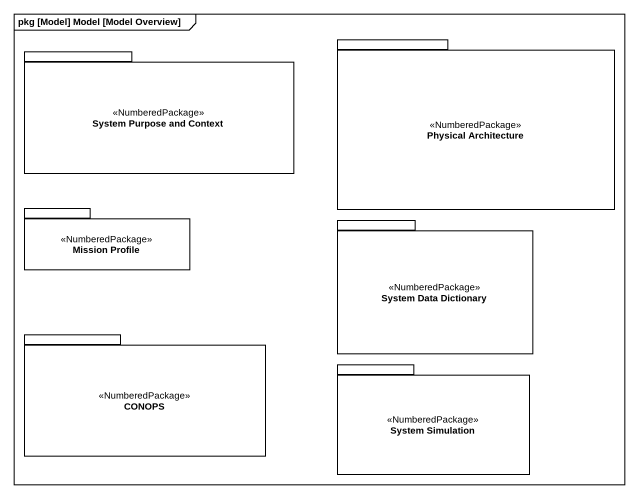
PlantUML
@startuml
mainframe pkg [Model] Model [Model Overview]
package "System Purpose and Context" as System_Purpose_and_Context <<NumberedPackage>> {
}
package "Physical Architecture" as Physical_Architecture <<NumberedPackage>> {
}
package "Mission Profile" as Mission_Profile <<NumberedPackage>> {
}
package "System Data Dictionary" as System_Data_Dictionary <<NumberedPackage>> {
}
package CONOPS <<NumberedPackage>> {
}
package "System Simulation" as System_Simulation <<NumberedPackage>> {
}
@enduml
